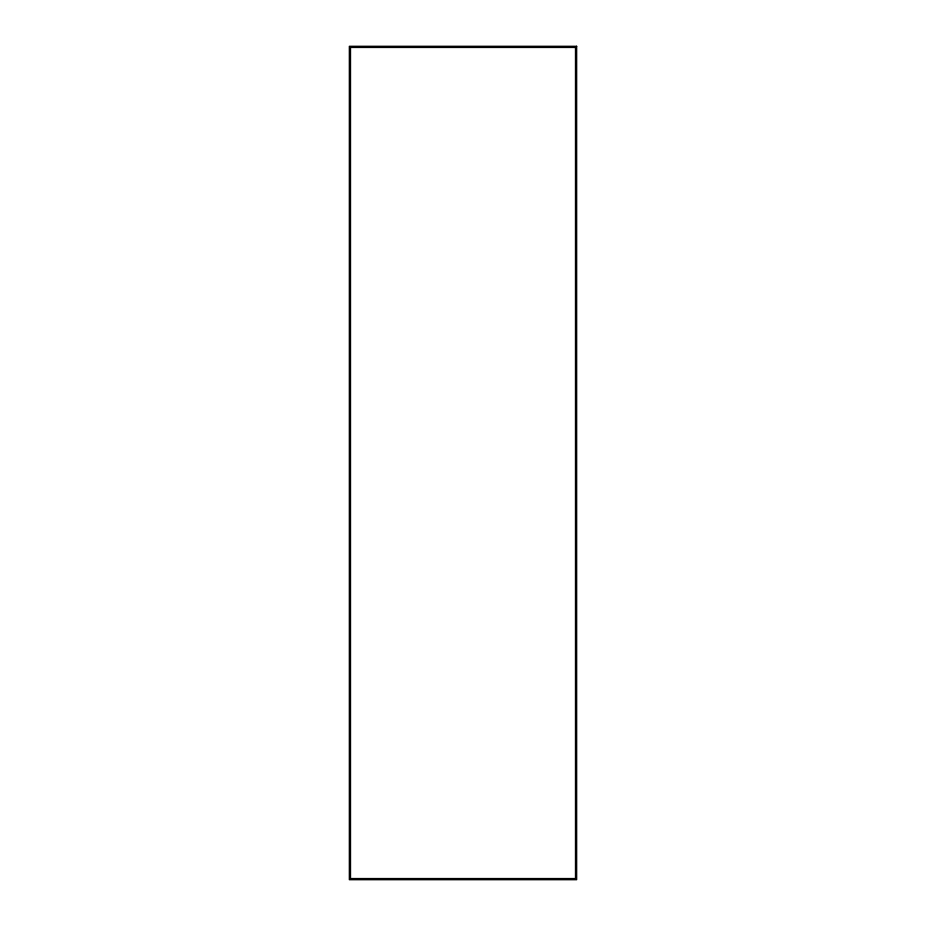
<?xml version="1.0" encoding="UTF-8"?>
<svg xmlns="http://www.w3.org/2000/svg" width="926" height="926" viewBox="0 0 926 926"><rect width="100%" height="100%" fill="white"/><g stroke="black" fill="none" stroke-linecap="round" stroke-linejoin="round"><path stroke-width="1.39" d="M576.643 46.3L349.357 46.3L349.357 879.7L576.643 879.7L576.643 46.3M575.509 47.434L350.491 47.434L350.491 878.566L575.509 878.566L575.509 47.434"/></g></svg>
